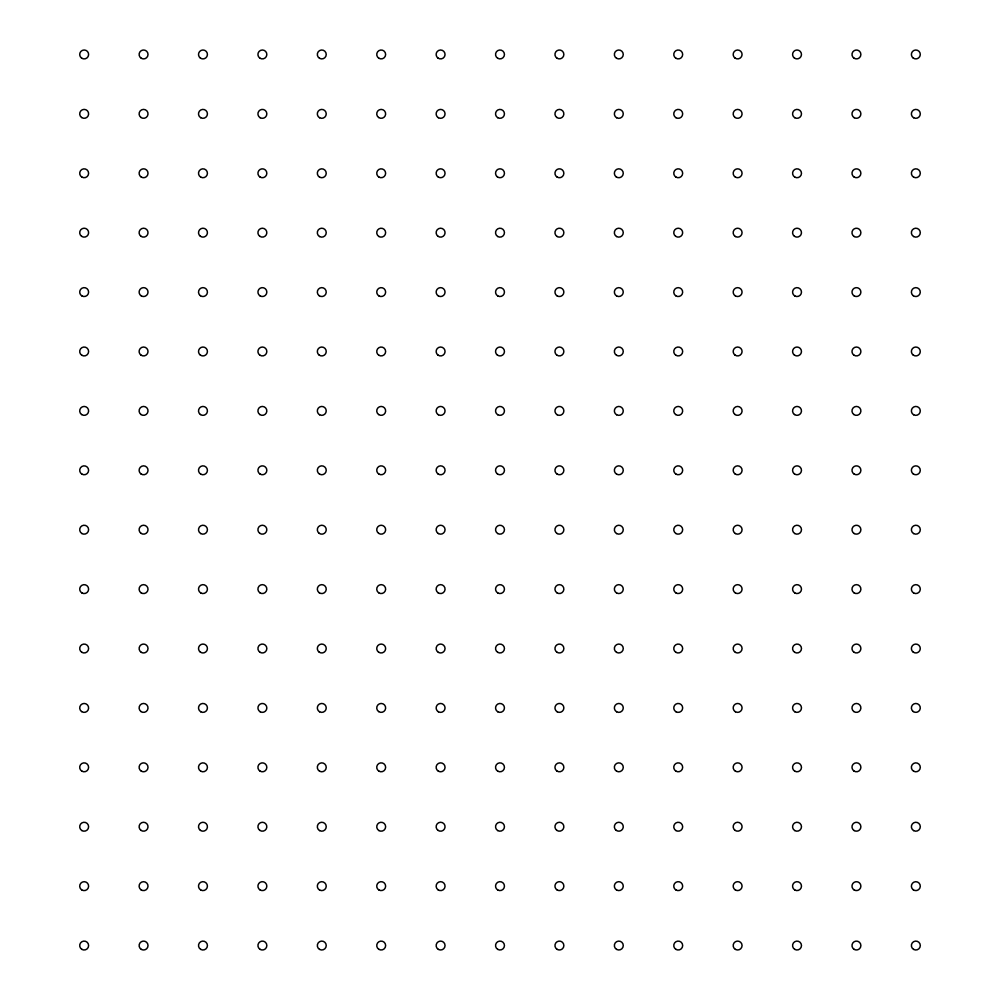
<?xml version="1.0" encoding="UTF-8"?>
<svg xmlns="http://www.w3.org/2000/svg" width="1000" height="1000" viewBox="0 0 1000 1000"><rect width="100%" height="100%" fill="white"/><g stroke="black" fill="none" stroke-linecap="round" stroke-linejoin="round"><path stroke-width="1.5" d="M81.587 58.1A4.45 4.45 0 0 0 88.6 54.85A4.45 4.45 0 0 0 82.287 50.412A4.45 4.45 0 0 0 81.587 58.1M81.587 117.5A4.45 4.45 0 0 0 88.6 114.262A4.45 4.45 0 0 0 82.287 109.812A4.45 4.45 0 0 0 81.587 117.5M81.925 177.125A4.45 4.45 0 0 0 88.612 173.263A4.45 4.45 0 0 0 81.925 169.412A4.45 4.45 0 0 0 81.925 177.125M81.587 236.312A4.45 4.45 0 0 0 88.6 233.075A4.45 4.45 0 0 0 82.287 228.625A4.45 4.45 0 0 0 81.587 236.312M81.925 295.938A4.45 4.45 0 0 0 88.612 292.075A4.45 4.45 0 0 0 81.925 288.225A4.45 4.45 0 0 0 81.925 295.938M81.925 355.337A4.45 4.45 0 0 0 88.612 351.488A4.45 4.45 0 0 0 81.925 347.625A4.45 4.45 0 0 0 81.925 355.337M81.587 414.538A4.45 4.45 0 0 0 88.6 411.287A4.45 4.45 0 0 0 82.287 406.85A4.45 4.45 0 0 0 81.587 414.538M81.925 474.15A4.45 4.45 0 0 0 88.612 470.3A4.45 4.45 0 0 0 81.925 466.438A4.45 4.45 0 0 0 81.925 474.15M81.925 533.562A4.45 4.45 0 0 0 88.612 529.7A4.45 4.45 0 0 0 81.925 525.85A4.45 4.45 0 0 0 81.925 533.562M81.925 592.962A4.45 4.45 0 0 0 88.612 589.113A4.45 4.45 0 0 0 81.925 585.25A4.45 4.45 0 0 0 81.925 592.962M81.925 652.375A4.45 4.45 0 0 0 88.612 648.512A4.45 4.45 0 0 0 81.925 644.663A4.45 4.45 0 0 0 81.925 652.375M81.587 711.562A4.45 4.45 0 0 0 88.6 708.325A4.45 4.45 0 0 0 82.287 703.875A4.45 4.45 0 0 0 81.587 711.562M81.925 771.188A4.45 4.45 0 0 0 88.612 767.325A4.45 4.45 0 0 0 81.925 763.462A4.45 4.45 0 0 0 81.925 771.188M81.925 830.588A4.45 4.45 0 0 0 88.612 826.737A4.45 4.45 0 0 0 81.925 822.875A4.45 4.45 0 0 0 81.925 830.588M81.587 889.788A4.45 4.45 0 0 0 88.6 886.538A4.45 4.45 0 0 0 82.287 882.1A4.45 4.45 0 0 0 81.587 889.788M81.925 949.4A4.45 4.45 0 0 0 88.612 945.55A4.45 4.45 0 0 0 81.925 941.688A4.45 4.45 0 0 0 81.925 949.4M141.337 58.312A4.45 4.45 0 0 0 148.025 54.45A4.45 4.45 0 0 0 141.337 50.6A4.45 4.45 0 0 0 141.337 58.312M141 117.5A4.45 4.45 0 0 0 148 114.262A4.45 4.45 0 0 0 141.688 109.812A4.45 4.45 0 0 0 141 117.5M141.337 177.125A4.45 4.45 0 0 0 148.025 173.263A4.45 4.45 0 0 0 141.337 169.412A4.45 4.45 0 0 0 141.337 177.125M141 236.312A4.45 4.45 0 0 0 148 233.075A4.45 4.45 0 0 0 141.688 228.625A4.45 4.45 0 0 0 141 236.312M141.337 295.938A4.45 4.45 0 0 0 148.025 292.075A4.45 4.45 0 0 0 141.337 288.225A4.45 4.45 0 0 0 141.337 295.938M141 355.125A4.45 4.45 0 0 0 148 351.887A4.45 4.45 0 0 0 141.688 347.438A4.45 4.45 0 0 0 141 355.125M141 414.538A4.45 4.45 0 0 0 148 411.287A4.45 4.45 0 0 0 141.688 406.85A4.45 4.45 0 0 0 141 414.538M141 473.938A4.45 4.45 0 0 0 148 470.7A4.45 4.45 0 0 0 141.688 466.25A4.45 4.45 0 0 0 141 473.938M141 533.35A4.45 4.45 0 0 0 148 530.1A4.45 4.45 0 0 0 141.688 525.662A4.45 4.45 0 0 0 141 533.35M141 592.75A4.45 4.45 0 0 0 148 589.513A4.45 4.45 0 0 0 141.688 585.062A4.45 4.45 0 0 0 141 592.75M141.337 652.375A4.45 4.45 0 0 0 148.025 648.512A4.45 4.45 0 0 0 141.337 644.663A4.45 4.45 0 0 0 141.337 652.375M141 711.562A4.45 4.45 0 0 0 148 708.325A4.45 4.45 0 0 0 141.688 703.875A4.45 4.45 0 0 0 141 711.562M141.337 771.188A4.45 4.45 0 0 0 148.025 767.325A4.45 4.45 0 0 0 141.337 763.462A4.45 4.45 0 0 0 141.337 771.188M141 830.375A4.45 4.45 0 0 0 148 827.138A4.45 4.45 0 0 0 141.688 822.688A4.45 4.45 0 0 0 141 830.375M141 889.788A4.45 4.45 0 0 0 148 886.538A4.45 4.45 0 0 0 141.688 882.1A4.45 4.45 0 0 0 141 889.788M141.337 949.4A4.45 4.45 0 0 0 148.025 945.55A4.45 4.45 0 0 0 141.337 941.688A4.45 4.45 0 0 0 141.337 949.4M200.4 58.1A4.45 4.45 0 0 0 207.413 54.85A4.45 4.45 0 0 0 201.1 50.412A4.45 4.45 0 0 0 200.4 58.1M200.738 117.725A4.45 4.45 0 0 0 207.425 113.863A4.45 4.45 0 0 0 200.738 110A4.45 4.45 0 0 0 200.738 117.725M200.738 177.125A4.45 4.45 0 0 0 207.425 173.263A4.45 4.45 0 0 0 200.738 169.412A4.45 4.45 0 0 0 200.738 177.125M200.4 236.312A4.45 4.45 0 0 0 207.413 233.075A4.45 4.45 0 0 0 201.1 228.625A4.45 4.45 0 0 0 200.4 236.312M200.4 295.725A4.45 4.45 0 0 0 207.413 292.475A4.45 4.45 0 0 0 201.1 288.038A4.45 4.45 0 0 0 200.4 295.725M200.4 355.125A4.45 4.45 0 0 0 207.413 351.887A4.45 4.45 0 0 0 201.1 347.438A4.45 4.45 0 0 0 200.4 355.125M200.4 414.538A4.45 4.45 0 0 0 207.413 411.287A4.45 4.45 0 0 0 201.1 406.85A4.45 4.45 0 0 0 200.4 414.538M200.738 474.15A4.45 4.45 0 0 0 207.425 470.3A4.45 4.45 0 0 0 200.738 466.438A4.45 4.45 0 0 0 200.738 474.15M200.738 533.562A4.45 4.45 0 0 0 207.425 529.7A4.45 4.45 0 0 0 200.738 525.85A4.45 4.45 0 0 0 200.738 533.562M200.738 592.962A4.45 4.45 0 0 0 207.425 589.113A4.45 4.45 0 0 0 200.738 585.25A4.45 4.45 0 0 0 200.738 592.962M200.4 652.163A4.45 4.45 0 0 0 207.413 648.913A4.45 4.45 0 0 0 201.1 644.475A4.45 4.45 0 0 0 200.4 652.163M200.738 711.775A4.45 4.45 0 0 0 207.425 707.925A4.45 4.45 0 0 0 200.738 704.062A4.45 4.45 0 0 0 200.738 711.775M200.738 771.188A4.45 4.45 0 0 0 207.425 767.325A4.45 4.45 0 0 0 200.738 763.462A4.45 4.45 0 0 0 200.738 771.188M200.4 830.375A4.45 4.45 0 0 0 207.413 827.138A4.45 4.45 0 0 0 201.1 822.688A4.45 4.45 0 0 0 200.4 830.375M200.738 890A4.45 4.45 0 0 0 207.425 886.137A4.45 4.45 0 0 0 200.738 882.275A4.45 4.45 0 0 0 200.738 890M200.738 949.4A4.45 4.45 0 0 0 207.425 945.55A4.45 4.45 0 0 0 200.738 941.688A4.45 4.45 0 0 0 200.738 949.4M259.812 58.1A4.45 4.45 0 0 0 266.812 54.85A4.45 4.45 0 0 0 260.5 50.412A4.45 4.45 0 0 0 259.812 58.1M260.15 117.725A4.45 4.45 0 0 0 266.837 113.863A4.45 4.45 0 0 0 260.15 110A4.45 4.45 0 0 0 260.15 117.725M260.15 177.125A4.45 4.45 0 0 0 266.837 173.263A4.45 4.45 0 0 0 260.15 169.412A4.45 4.45 0 0 0 260.15 177.125M259.812 236.312A4.45 4.45 0 0 0 266.812 233.075A4.45 4.45 0 0 0 260.5 228.625A4.45 4.45 0 0 0 259.812 236.312M260.15 295.938A4.45 4.45 0 0 0 266.837 292.075A4.45 4.45 0 0 0 260.15 288.225A4.45 4.45 0 0 0 260.15 295.938M259.812 355.125A4.45 4.45 0 0 0 266.812 351.887A4.45 4.45 0 0 0 260.5 347.438A4.45 4.45 0 0 0 259.812 355.125M259.812 414.538A4.45 4.45 0 0 0 266.812 411.287A4.45 4.45 0 0 0 260.5 406.85A4.45 4.45 0 0 0 259.812 414.538M260.15 474.15A4.45 4.45 0 0 0 266.837 470.3A4.45 4.45 0 0 0 260.15 466.438A4.45 4.45 0 0 0 260.15 474.15M259.812 533.35A4.45 4.45 0 0 0 266.812 530.1A4.45 4.45 0 0 0 260.5 525.662A4.45 4.45 0 0 0 259.812 533.35M259.812 592.75A4.45 4.45 0 0 0 266.812 589.513A4.45 4.45 0 0 0 260.5 585.062A4.45 4.45 0 0 0 259.812 592.75M260.15 652.375A4.45 4.45 0 0 0 266.837 648.512A4.45 4.45 0 0 0 260.15 644.663A4.45 4.45 0 0 0 260.15 652.375M260.15 711.775A4.45 4.45 0 0 0 266.837 707.925A4.45 4.45 0 0 0 260.15 704.062A4.45 4.45 0 0 0 260.15 711.775M260.15 771.188A4.45 4.45 0 0 0 266.837 767.325A4.45 4.45 0 0 0 260.15 763.462A4.45 4.45 0 0 0 260.15 771.188M259.812 830.375A4.45 4.45 0 0 0 266.812 827.138A4.45 4.45 0 0 0 260.5 822.688A4.45 4.45 0 0 0 259.812 830.375M260.15 890A4.45 4.45 0 0 0 266.837 886.137A4.45 4.45 0 0 0 260.15 882.275A4.45 4.45 0 0 0 260.15 890M260.15 949.4A4.45 4.45 0 0 0 266.837 945.55A4.45 4.45 0 0 0 260.15 941.688A4.45 4.45 0 0 0 260.15 949.4M319.55 58.312A4.45 4.45 0 0 0 326.238 54.45A4.45 4.45 0 0 0 319.55 50.6A4.45 4.45 0 0 0 319.55 58.312M319.55 117.725A4.45 4.45 0 0 0 326.238 113.863A4.45 4.45 0 0 0 319.55 110A4.45 4.45 0 0 0 319.55 117.725M319.55 177.125A4.45 4.45 0 0 0 326.238 173.263A4.45 4.45 0 0 0 319.55 169.412A4.45 4.45 0 0 0 319.55 177.125M319.55 236.537A4.45 4.45 0 0 0 326.238 232.675A4.45 4.45 0 0 0 319.55 228.812A4.45 4.45 0 0 0 319.55 236.537M319.212 295.725A4.45 4.45 0 0 0 326.225 292.475A4.45 4.45 0 0 0 319.913 288.038A4.45 4.45 0 0 0 319.212 295.725M319.212 355.125A4.45 4.45 0 0 0 326.225 351.887A4.45 4.45 0 0 0 319.913 347.438A4.45 4.45 0 0 0 319.212 355.125M319.55 414.75A4.45 4.45 0 0 0 326.238 410.887A4.45 4.45 0 0 0 319.55 407.038A4.45 4.45 0 0 0 319.55 414.75M319.55 474.15A4.45 4.45 0 0 0 326.238 470.3A4.45 4.45 0 0 0 319.55 466.438A4.45 4.45 0 0 0 319.55 474.15M319.212 533.35A4.45 4.45 0 0 0 326.225 530.1A4.45 4.45 0 0 0 319.913 525.662A4.45 4.45 0 0 0 319.212 533.35M319.212 592.75A4.45 4.45 0 0 0 326.225 589.513A4.45 4.45 0 0 0 319.913 585.062A4.45 4.45 0 0 0 319.212 592.75M319.212 652.163A4.45 4.45 0 0 0 326.225 648.913A4.45 4.45 0 0 0 319.913 644.475A4.45 4.45 0 0 0 319.212 652.163M319.55 711.775A4.45 4.45 0 0 0 326.238 707.925A4.45 4.45 0 0 0 319.55 704.062A4.45 4.45 0 0 0 319.55 711.775M319.55 771.188A4.45 4.45 0 0 0 326.238 767.325A4.45 4.45 0 0 0 319.55 763.462A4.45 4.45 0 0 0 319.55 771.188M319.55 830.588A4.45 4.45 0 0 0 326.238 826.737A4.45 4.45 0 0 0 319.55 822.875A4.45 4.45 0 0 0 319.55 830.588M319.55 890A4.45 4.45 0 0 0 326.238 886.137A4.45 4.45 0 0 0 319.55 882.275A4.45 4.45 0 0 0 319.55 890M319.55 949.4A4.45 4.45 0 0 0 326.238 945.55A4.45 4.45 0 0 0 319.55 941.688A4.45 4.45 0 0 0 319.55 949.4M378.963 58.312A4.45 4.45 0 0 0 385.637 54.45A4.45 4.45 0 0 0 378.963 50.6A4.45 4.45 0 0 0 378.963 58.312M378.625 117.5A4.45 4.45 0 0 0 385.625 114.262A4.45 4.45 0 0 0 379.312 109.812A4.45 4.45 0 0 0 378.625 117.5M378.963 177.125A4.45 4.45 0 0 0 385.637 173.263A4.45 4.45 0 0 0 378.963 169.412A4.45 4.45 0 0 0 378.963 177.125M378.963 236.537A4.45 4.45 0 0 0 385.637 232.675A4.45 4.45 0 0 0 378.963 228.812A4.45 4.45 0 0 0 378.963 236.537M378.963 295.938A4.45 4.45 0 0 0 385.637 292.075A4.45 4.45 0 0 0 378.963 288.225A4.45 4.45 0 0 0 378.963 295.938M378.963 355.337A4.45 4.45 0 0 0 385.637 351.488A4.45 4.45 0 0 0 378.963 347.625A4.45 4.45 0 0 0 378.963 355.337M378.625 414.538A4.45 4.45 0 0 0 385.625 411.287A4.45 4.45 0 0 0 379.312 406.85A4.45 4.45 0 0 0 378.625 414.538M378.963 474.15A4.45 4.45 0 0 0 385.637 470.3A4.45 4.45 0 0 0 378.963 466.438A4.45 4.45 0 0 0 378.963 474.15M378.625 533.35A4.45 4.45 0 0 0 385.625 530.1A4.45 4.45 0 0 0 379.312 525.662A4.45 4.45 0 0 0 378.625 533.35M378.625 592.75A4.45 4.45 0 0 0 385.625 589.513A4.45 4.45 0 0 0 379.312 585.062A4.45 4.45 0 0 0 378.625 592.75M378.625 652.163A4.45 4.45 0 0 0 385.625 648.913A4.45 4.45 0 0 0 379.312 644.475A4.45 4.45 0 0 0 378.625 652.163M378.625 711.562A4.45 4.45 0 0 0 385.625 708.325A4.45 4.45 0 0 0 379.312 703.875A4.45 4.45 0 0 0 378.625 711.562M378.963 771.188A4.45 4.45 0 0 0 385.637 767.325A4.45 4.45 0 0 0 378.963 763.462A4.45 4.45 0 0 0 378.963 771.188M378.963 830.588A4.45 4.45 0 0 0 385.637 826.737A4.45 4.45 0 0 0 378.963 822.875A4.45 4.45 0 0 0 378.963 830.588M378.963 890A4.45 4.45 0 0 0 385.637 886.137A4.45 4.45 0 0 0 378.963 882.275A4.45 4.45 0 0 0 378.963 890M378.963 949.4A4.45 4.45 0 0 0 385.637 945.55A4.45 4.45 0 0 0 378.963 941.688A4.45 4.45 0 0 0 378.963 949.4M438.025 58.1A4.45 4.45 0 0 0 445.037 54.85A4.45 4.45 0 0 0 438.725 50.412A4.45 4.45 0 0 0 438.025 58.1M438.363 117.725A4.45 4.45 0 0 0 445.05 113.863A4.45 4.45 0 0 0 438.363 110A4.45 4.45 0 0 0 438.363 117.725M438.363 177.125A4.45 4.45 0 0 0 445.05 173.263A4.45 4.45 0 0 0 438.363 169.412A4.45 4.45 0 0 0 438.363 177.125M438.025 236.312A4.45 4.45 0 0 0 445.037 233.075A4.45 4.45 0 0 0 438.725 228.625A4.45 4.45 0 0 0 438.025 236.312M438.363 295.938A4.45 4.45 0 0 0 445.05 292.075A4.45 4.45 0 0 0 438.363 288.225A4.45 4.45 0 0 0 438.363 295.938M438.025 355.125A4.45 4.45 0 0 0 445.037 351.887A4.45 4.45 0 0 0 438.725 347.438A4.45 4.45 0 0 0 438.025 355.125M438.363 414.75A4.45 4.45 0 0 0 445.05 410.887A4.45 4.45 0 0 0 438.363 407.038A4.45 4.45 0 0 0 438.363 414.75M438.025 473.938A4.45 4.45 0 0 0 445.037 470.7A4.45 4.45 0 0 0 438.725 466.25A4.45 4.45 0 0 0 438.025 473.938M438.363 533.562A4.45 4.45 0 0 0 445.05 529.7A4.45 4.45 0 0 0 438.363 525.85A4.45 4.45 0 0 0 438.363 533.562M438.025 592.75A4.45 4.45 0 0 0 445.037 589.513A4.45 4.45 0 0 0 438.725 585.062A4.45 4.45 0 0 0 438.025 592.75M438.363 652.375A4.45 4.45 0 0 0 445.05 648.512A4.45 4.45 0 0 0 438.363 644.663A4.45 4.45 0 0 0 438.363 652.375M438.363 711.775A4.45 4.45 0 0 0 445.05 707.925A4.45 4.45 0 0 0 438.363 704.062A4.45 4.45 0 0 0 438.363 711.775M438.363 771.188A4.45 4.45 0 0 0 445.05 767.325A4.45 4.45 0 0 0 438.363 763.462A4.45 4.45 0 0 0 438.363 771.188M438.025 830.375A4.45 4.45 0 0 0 445.037 827.138A4.45 4.45 0 0 0 438.725 822.688A4.45 4.45 0 0 0 438.025 830.375M438.025 889.788A4.45 4.45 0 0 0 445.037 886.538A4.45 4.45 0 0 0 438.725 882.1A4.45 4.45 0 0 0 438.025 889.788M438.363 949.4A4.45 4.45 0 0 0 445.05 945.55A4.45 4.45 0 0 0 438.363 941.688A4.45 4.45 0 0 0 438.363 949.4M497.775 58.312A4.45 4.45 0 0 0 504.45 54.45A4.45 4.45 0 0 0 497.775 50.6A4.45 4.45 0 0 0 497.775 58.312M497.775 117.725A4.45 4.45 0 0 0 504.45 113.863A4.45 4.45 0 0 0 497.775 110A4.45 4.45 0 0 0 497.775 117.725M497.438 176.912A4.45 4.45 0 0 0 504.438 173.663A4.45 4.45 0 0 0 498.125 169.225A4.45 4.45 0 0 0 497.438 176.912M497.775 236.537A4.45 4.45 0 0 0 504.45 232.675A4.45 4.45 0 0 0 497.775 228.812A4.45 4.45 0 0 0 497.775 236.537M497.775 295.938A4.45 4.45 0 0 0 504.45 292.075A4.45 4.45 0 0 0 497.775 288.225A4.45 4.45 0 0 0 497.775 295.938M497.438 355.125A4.45 4.45 0 0 0 504.438 351.887A4.45 4.45 0 0 0 498.125 347.438A4.45 4.45 0 0 0 497.438 355.125M497.775 414.75A4.45 4.45 0 0 0 504.45 410.887A4.45 4.45 0 0 0 497.775 407.038A4.45 4.45 0 0 0 497.775 414.75M497.438 473.938A4.45 4.45 0 0 0 504.438 470.7A4.45 4.45 0 0 0 498.125 466.25A4.45 4.45 0 0 0 497.438 473.938M497.775 533.562A4.45 4.45 0 0 0 504.45 529.7A4.45 4.45 0 0 0 497.775 525.85A4.45 4.45 0 0 0 497.775 533.562M497.775 592.962A4.45 4.45 0 0 0 504.45 589.113A4.45 4.45 0 0 0 497.775 585.25A4.45 4.45 0 0 0 497.775 592.962M497.775 652.375A4.45 4.45 0 0 0 504.45 648.512A4.45 4.45 0 0 0 497.775 644.663A4.45 4.45 0 0 0 497.775 652.375M497.775 711.775A4.45 4.45 0 0 0 504.45 707.925A4.45 4.45 0 0 0 497.775 704.062A4.45 4.45 0 0 0 497.775 711.775M497.775 771.188A4.45 4.45 0 0 0 504.45 767.325A4.45 4.45 0 0 0 497.775 763.462A4.45 4.45 0 0 0 497.775 771.188M497.775 830.588A4.45 4.45 0 0 0 504.45 826.737A4.45 4.45 0 0 0 497.775 822.875A4.45 4.45 0 0 0 497.775 830.588M497.775 890A4.45 4.45 0 0 0 504.45 886.137A4.45 4.45 0 0 0 497.775 882.275A4.45 4.45 0 0 0 497.775 890M497.775 949.4A4.45 4.45 0 0 0 504.45 945.55A4.45 4.45 0 0 0 497.775 941.688A4.45 4.45 0 0 0 497.775 949.4M557.175 58.312A4.45 4.45 0 0 0 563.862 54.45A4.45 4.45 0 0 0 557.175 50.6A4.45 4.45 0 0 0 557.175 58.312M556.838 117.5A4.45 4.45 0 0 0 563.837 114.262A4.45 4.45 0 0 0 557.537 109.812A4.45 4.45 0 0 0 556.838 117.5M557.175 177.125A4.45 4.45 0 0 0 563.862 173.263A4.45 4.45 0 0 0 557.175 169.412A4.45 4.45 0 0 0 557.175 177.125M557.175 236.537A4.45 4.45 0 0 0 563.862 232.675A4.45 4.45 0 0 0 557.175 228.812A4.45 4.45 0 0 0 557.175 236.537M557.175 295.938A4.45 4.45 0 0 0 563.862 292.075A4.45 4.45 0 0 0 557.175 288.225A4.45 4.45 0 0 0 557.175 295.938M556.838 355.125A4.45 4.45 0 0 0 563.837 351.887A4.45 4.45 0 0 0 557.537 347.438A4.45 4.45 0 0 0 556.838 355.125M557.175 414.75A4.45 4.45 0 0 0 563.862 410.887A4.45 4.45 0 0 0 557.175 407.038A4.45 4.45 0 0 0 557.175 414.75M557.175 474.15A4.45 4.45 0 0 0 563.862 470.3A4.45 4.45 0 0 0 557.175 466.438A4.45 4.45 0 0 0 557.175 474.15M557.175 533.562A4.45 4.45 0 0 0 563.862 529.7A4.45 4.45 0 0 0 557.175 525.85A4.45 4.45 0 0 0 557.175 533.562M556.838 592.75A4.45 4.45 0 0 0 563.837 589.513A4.45 4.45 0 0 0 557.537 585.062A4.45 4.45 0 0 0 556.838 592.75M557.175 652.375A4.45 4.45 0 0 0 563.862 648.512A4.45 4.45 0 0 0 557.175 644.663A4.45 4.45 0 0 0 557.175 652.375M557.175 711.775A4.45 4.45 0 0 0 563.862 707.925A4.45 4.45 0 0 0 557.175 704.062A4.45 4.45 0 0 0 557.175 711.775M556.838 770.975A4.45 4.45 0 0 0 563.837 767.725A4.45 4.45 0 0 0 557.537 763.288A4.45 4.45 0 0 0 556.838 770.975M556.838 830.375A4.45 4.45 0 0 0 563.837 827.138A4.45 4.45 0 0 0 557.537 822.688A4.45 4.45 0 0 0 556.838 830.375M557.175 890A4.45 4.45 0 0 0 563.862 886.137A4.45 4.45 0 0 0 557.175 882.275A4.45 4.45 0 0 0 557.175 890M557.175 949.4A4.45 4.45 0 0 0 563.862 945.55A4.45 4.45 0 0 0 557.175 941.688A4.45 4.45 0 0 0 557.175 949.4M616.587 58.312A4.45 4.45 0 0 0 623.263 54.45A4.45 4.45 0 0 0 616.587 50.6A4.45 4.45 0 0 0 616.587 58.312M616.587 117.725A4.45 4.45 0 0 0 623.263 113.863A4.45 4.45 0 0 0 616.587 110A4.45 4.45 0 0 0 616.587 117.725M616.25 176.912A4.45 4.45 0 0 0 623.25 173.663A4.45 4.45 0 0 0 616.938 169.225A4.45 4.45 0 0 0 616.25 176.912M616.587 236.537A4.45 4.45 0 0 0 623.263 232.675A4.45 4.45 0 0 0 616.587 228.812A4.45 4.45 0 0 0 616.587 236.537M616.587 295.938A4.45 4.45 0 0 0 623.263 292.075A4.45 4.45 0 0 0 616.587 288.225A4.45 4.45 0 0 0 616.587 295.938M616.587 355.337A4.45 4.45 0 0 0 623.263 351.488A4.45 4.45 0 0 0 616.587 347.625A4.45 4.45 0 0 0 616.587 355.337M616.587 414.75A4.45 4.45 0 0 0 623.263 410.887A4.45 4.45 0 0 0 616.587 407.038A4.45 4.45 0 0 0 616.587 414.75M616.587 474.15A4.45 4.45 0 0 0 623.263 470.3A4.45 4.45 0 0 0 616.587 466.438A4.45 4.45 0 0 0 616.587 474.15M616.587 533.562A4.45 4.45 0 0 0 623.263 529.7A4.45 4.45 0 0 0 616.587 525.85A4.45 4.45 0 0 0 616.587 533.562M616.587 592.962A4.45 4.45 0 0 0 623.263 589.113A4.45 4.45 0 0 0 616.587 585.25A4.45 4.45 0 0 0 616.587 592.962M616.587 652.375A4.45 4.45 0 0 0 623.263 648.512A4.45 4.45 0 0 0 616.587 644.663A4.45 4.45 0 0 0 616.587 652.375M616.587 711.775A4.45 4.45 0 0 0 623.263 707.925A4.45 4.45 0 0 0 616.587 704.062A4.45 4.45 0 0 0 616.587 711.775M616.587 771.188A4.45 4.45 0 0 0 623.263 767.325A4.45 4.45 0 0 0 616.587 763.462A4.45 4.45 0 0 0 616.587 771.188M616.25 830.375A4.45 4.45 0 0 0 623.25 827.138A4.45 4.45 0 0 0 616.938 822.688A4.45 4.45 0 0 0 616.25 830.375M616.587 890A4.45 4.45 0 0 0 623.263 886.137A4.45 4.45 0 0 0 616.587 882.275A4.45 4.45 0 0 0 616.587 890M616.587 949.4A4.45 4.45 0 0 0 623.263 945.55A4.45 4.45 0 0 0 616.587 941.688A4.45 4.45 0 0 0 616.587 949.4M675.987 58.312A4.45 4.45 0 0 0 682.675 54.45A4.45 4.45 0 0 0 675.987 50.6A4.45 4.45 0 0 0 675.987 58.312M675.987 117.725A4.45 4.45 0 0 0 682.675 113.863A4.45 4.45 0 0 0 675.987 110A4.45 4.45 0 0 0 675.987 117.725M675.987 177.125A4.45 4.45 0 0 0 682.675 173.263A4.45 4.45 0 0 0 675.987 169.412A4.45 4.45 0 0 0 675.987 177.125M675.65 236.312A4.45 4.45 0 0 0 682.65 233.075A4.45 4.45 0 0 0 676.35 228.625A4.45 4.45 0 0 0 675.65 236.312M675.65 295.725A4.45 4.45 0 0 0 682.65 292.475A4.45 4.45 0 0 0 676.35 288.038A4.45 4.45 0 0 0 675.65 295.725M675.987 355.337A4.45 4.45 0 0 0 682.675 351.488A4.45 4.45 0 0 0 675.987 347.625A4.45 4.45 0 0 0 675.987 355.337M675.65 414.538A4.45 4.45 0 0 0 682.65 411.287A4.45 4.45 0 0 0 676.35 406.85A4.45 4.45 0 0 0 675.65 414.538M675.987 474.15A4.45 4.45 0 0 0 682.675 470.3A4.45 4.45 0 0 0 675.987 466.438A4.45 4.45 0 0 0 675.987 474.15M675.987 533.562A4.45 4.45 0 0 0 682.675 529.7A4.45 4.45 0 0 0 675.987 525.85A4.45 4.45 0 0 0 675.987 533.562M675.987 592.962A4.45 4.45 0 0 0 682.675 589.113A4.45 4.45 0 0 0 675.987 585.25A4.45 4.45 0 0 0 675.987 592.962M675.987 652.375A4.45 4.45 0 0 0 682.675 648.512A4.45 4.45 0 0 0 675.987 644.663A4.45 4.45 0 0 0 675.987 652.375M675.987 711.775A4.45 4.45 0 0 0 682.675 707.925A4.45 4.45 0 0 0 675.987 704.062A4.45 4.45 0 0 0 675.987 711.775M675.987 771.188A4.45 4.45 0 0 0 682.675 767.325A4.45 4.45 0 0 0 675.987 763.462A4.45 4.45 0 0 0 675.987 771.188M675.987 830.588A4.45 4.45 0 0 0 682.675 826.737A4.45 4.45 0 0 0 675.987 822.875A4.45 4.45 0 0 0 675.987 830.588M675.987 890A4.45 4.45 0 0 0 682.675 886.137A4.45 4.45 0 0 0 675.987 882.275A4.45 4.45 0 0 0 675.987 890M675.987 949.4A4.45 4.45 0 0 0 682.675 945.55A4.45 4.45 0 0 0 675.987 941.688A4.45 4.45 0 0 0 675.987 949.4M735.062 58.1A4.45 4.45 0 0 0 742.062 54.85A4.45 4.45 0 0 0 735.75 50.412A4.45 4.45 0 0 0 735.062 58.1M735.062 117.5A4.45 4.45 0 0 0 742.062 114.262A4.45 4.45 0 0 0 735.75 109.812A4.45 4.45 0 0 0 735.062 117.5M735.4 177.125A4.45 4.45 0 0 0 742.075 173.263A4.45 4.45 0 0 0 735.4 169.412A4.45 4.45 0 0 0 735.4 177.125M735.4 236.537A4.45 4.45 0 0 0 742.075 232.675A4.45 4.45 0 0 0 735.4 228.812A4.45 4.45 0 0 0 735.4 236.537M735.4 295.938A4.45 4.45 0 0 0 742.075 292.075A4.45 4.45 0 0 0 735.4 288.225A4.45 4.45 0 0 0 735.4 295.938M735.062 355.125A4.45 4.45 0 0 0 742.062 351.887A4.45 4.45 0 0 0 735.75 347.438A4.45 4.45 0 0 0 735.062 355.125M735.062 414.538A4.45 4.45 0 0 0 742.062 411.287A4.45 4.45 0 0 0 735.75 406.85A4.45 4.45 0 0 0 735.062 414.538M735.062 473.938A4.45 4.45 0 0 0 742.062 470.7A4.45 4.45 0 0 0 735.75 466.25A4.45 4.45 0 0 0 735.062 473.938M735.4 533.562A4.45 4.45 0 0 0 742.075 529.7A4.45 4.45 0 0 0 735.4 525.85A4.45 4.45 0 0 0 735.4 533.562M735.4 592.962A4.45 4.45 0 0 0 742.075 589.113A4.45 4.45 0 0 0 735.4 585.25A4.45 4.45 0 0 0 735.4 592.962M735.4 652.375A4.45 4.45 0 0 0 742.075 648.512A4.45 4.45 0 0 0 735.4 644.663A4.45 4.45 0 0 0 735.4 652.375M735.4 711.775A4.45 4.45 0 0 0 742.075 707.925A4.45 4.45 0 0 0 735.4 704.062A4.45 4.45 0 0 0 735.4 711.775M735.4 771.188A4.45 4.45 0 0 0 742.075 767.325A4.45 4.45 0 0 0 735.4 763.462A4.45 4.45 0 0 0 735.4 771.188M735.062 830.375A4.45 4.45 0 0 0 742.062 827.138A4.45 4.45 0 0 0 735.75 822.688A4.45 4.45 0 0 0 735.062 830.375M735.4 890A4.45 4.45 0 0 0 742.075 886.137A4.45 4.45 0 0 0 735.4 882.275A4.45 4.45 0 0 0 735.4 890M735.4 949.4A4.45 4.45 0 0 0 742.075 945.55A4.45 4.45 0 0 0 735.4 941.688A4.45 4.45 0 0 0 735.4 949.4M794.463 58.1A4.45 4.45 0 0 0 801.462 54.85A4.45 4.45 0 0 0 795.163 50.412A4.45 4.45 0 0 0 794.463 58.1M794.8 117.725A4.45 4.45 0 0 0 801.488 113.863A4.45 4.45 0 0 0 794.8 110A4.45 4.45 0 0 0 794.8 117.725M794.8 177.125A4.45 4.45 0 0 0 801.488 173.263A4.45 4.45 0 0 0 794.8 169.412A4.45 4.45 0 0 0 794.8 177.125M794.463 236.312A4.45 4.45 0 0 0 801.462 233.075A4.45 4.45 0 0 0 795.163 228.625A4.45 4.45 0 0 0 794.463 236.312M794.8 295.938A4.45 4.45 0 0 0 801.488 292.075A4.45 4.45 0 0 0 794.8 288.225A4.45 4.45 0 0 0 794.8 295.938M794.463 355.125A4.45 4.45 0 0 0 801.462 351.887A4.45 4.45 0 0 0 795.163 347.438A4.45 4.45 0 0 0 794.463 355.125M794.463 414.538A4.45 4.45 0 0 0 801.462 411.287A4.45 4.45 0 0 0 795.163 406.85A4.45 4.45 0 0 0 794.463 414.538M794.463 473.938A4.45 4.45 0 0 0 801.462 470.7A4.45 4.45 0 0 0 795.163 466.25A4.45 4.45 0 0 0 794.463 473.938M794.8 533.562A4.45 4.45 0 0 0 801.488 529.7A4.45 4.45 0 0 0 794.8 525.85A4.45 4.45 0 0 0 794.8 533.562M794.8 592.962A4.45 4.45 0 0 0 801.488 589.113A4.45 4.45 0 0 0 794.8 585.25A4.45 4.45 0 0 0 794.8 592.962M794.8 652.375A4.45 4.45 0 0 0 801.488 648.512A4.45 4.45 0 0 0 794.8 644.663A4.45 4.45 0 0 0 794.8 652.375M794.8 711.775A4.45 4.45 0 0 0 801.488 707.925A4.45 4.45 0 0 0 794.8 704.062A4.45 4.45 0 0 0 794.8 711.775M794.8 771.188A4.45 4.45 0 0 0 801.488 767.325A4.45 4.45 0 0 0 794.8 763.462A4.45 4.45 0 0 0 794.8 771.188M794.8 830.588A4.45 4.45 0 0 0 801.488 826.737A4.45 4.45 0 0 0 794.8 822.875A4.45 4.45 0 0 0 794.8 830.588M794.8 890A4.45 4.45 0 0 0 801.488 886.137A4.45 4.45 0 0 0 794.8 882.275A4.45 4.45 0 0 0 794.8 890M794.8 949.4A4.45 4.45 0 0 0 801.488 945.55A4.45 4.45 0 0 0 794.8 941.688A4.45 4.45 0 0 0 794.8 949.4M854.212 58.312A4.45 4.45 0 0 0 860.888 54.45A4.45 4.45 0 0 0 854.212 50.6A4.45 4.45 0 0 0 854.212 58.312M854.212 117.725A4.45 4.45 0 0 0 860.888 113.863A4.45 4.45 0 0 0 854.212 110A4.45 4.45 0 0 0 854.212 117.725M854.212 177.125A4.45 4.45 0 0 0 860.888 173.263A4.45 4.45 0 0 0 854.212 169.412A4.45 4.45 0 0 0 854.212 177.125M854.212 236.537A4.45 4.45 0 0 0 860.888 232.675A4.45 4.45 0 0 0 854.212 228.812A4.45 4.45 0 0 0 854.212 236.537M854.212 295.938A4.45 4.45 0 0 0 860.888 292.075A4.45 4.45 0 0 0 854.212 288.225A4.45 4.45 0 0 0 854.212 295.938M853.875 355.125A4.45 4.45 0 0 0 860.875 351.887A4.45 4.45 0 0 0 854.562 347.438A4.45 4.45 0 0 0 853.875 355.125M853.875 414.538A4.45 4.45 0 0 0 860.875 411.287A4.45 4.45 0 0 0 854.562 406.85A4.45 4.45 0 0 0 853.875 414.538M854.212 474.15A4.45 4.45 0 0 0 860.888 470.3A4.45 4.45 0 0 0 854.212 466.438A4.45 4.45 0 0 0 854.212 474.15M854.212 533.562A4.45 4.45 0 0 0 860.888 529.7A4.45 4.45 0 0 0 854.212 525.85A4.45 4.45 0 0 0 854.212 533.562M853.875 592.75A4.45 4.45 0 0 0 860.875 589.513A4.45 4.45 0 0 0 854.562 585.062A4.45 4.45 0 0 0 853.875 592.75M853.875 652.163A4.45 4.45 0 0 0 860.875 648.913A4.45 4.45 0 0 0 854.562 644.475A4.45 4.45 0 0 0 853.875 652.163M853.875 711.562A4.45 4.45 0 0 0 860.875 708.325A4.45 4.45 0 0 0 854.562 703.875A4.45 4.45 0 0 0 853.875 711.562M853.875 770.975A4.45 4.45 0 0 0 860.875 767.725A4.45 4.45 0 0 0 854.562 763.288A4.45 4.45 0 0 0 853.875 770.975M854.212 830.588A4.45 4.45 0 0 0 860.888 826.737A4.45 4.45 0 0 0 854.212 822.875A4.45 4.45 0 0 0 854.212 830.588M854.212 890A4.45 4.45 0 0 0 860.888 886.137A4.45 4.45 0 0 0 854.212 882.275A4.45 4.45 0 0 0 854.212 890M854.212 949.4A4.45 4.45 0 0 0 860.888 945.55A4.45 4.45 0 0 0 854.212 941.688A4.45 4.45 0 0 0 854.212 949.4M913.275 58.1A4.45 4.45 0 0 0 920.275 54.85A4.45 4.45 0 0 0 913.975 50.412A4.45 4.45 0 0 0 913.275 58.1M913.612 117.725A4.45 4.45 0 0 0 920.3 113.863A4.45 4.45 0 0 0 913.612 110A4.45 4.45 0 0 0 913.612 117.725M913.612 177.125A4.45 4.45 0 0 0 920.3 173.263A4.45 4.45 0 0 0 913.612 169.412A4.45 4.45 0 0 0 913.612 177.125M913.612 236.537A4.45 4.45 0 0 0 920.3 232.675A4.45 4.45 0 0 0 913.612 228.812A4.45 4.45 0 0 0 913.612 236.537M913.275 295.725A4.45 4.45 0 0 0 920.275 292.475A4.45 4.45 0 0 0 913.975 288.038A4.45 4.45 0 0 0 913.275 295.725M913.275 355.125A4.45 4.45 0 0 0 920.275 351.887A4.45 4.45 0 0 0 913.975 347.438A4.45 4.45 0 0 0 913.275 355.125M913.612 414.75A4.45 4.45 0 0 0 920.3 410.887A4.45 4.45 0 0 0 913.612 407.038A4.45 4.45 0 0 0 913.612 414.75M913.275 473.938A4.45 4.45 0 0 0 920.275 470.7A4.45 4.45 0 0 0 913.975 466.25A4.45 4.45 0 0 0 913.275 473.938M913.612 533.562A4.45 4.45 0 0 0 920.3 529.7A4.45 4.45 0 0 0 913.612 525.85A4.45 4.45 0 0 0 913.612 533.562M913.612 592.962A4.45 4.45 0 0 0 920.3 589.113A4.45 4.45 0 0 0 913.612 585.25A4.45 4.45 0 0 0 913.612 592.962M913.275 652.163A4.45 4.45 0 0 0 920.275 648.913A4.45 4.45 0 0 0 913.975 644.475A4.45 4.45 0 0 0 913.275 652.163M913.275 711.562A4.45 4.45 0 0 0 920.275 708.325A4.45 4.45 0 0 0 913.975 703.875A4.45 4.45 0 0 0 913.275 711.562M913.612 771.188A4.45 4.45 0 0 0 920.3 767.325A4.45 4.45 0 0 0 913.612 763.462A4.45 4.45 0 0 0 913.612 771.188M913.612 830.588A4.45 4.45 0 0 0 920.3 826.737A4.45 4.45 0 0 0 913.612 822.875A4.45 4.45 0 0 0 913.612 830.588M913.275 889.788A4.45 4.45 0 0 0 920.275 886.538A4.45 4.45 0 0 0 913.975 882.1A4.45 4.45 0 0 0 913.275 889.788M913.612 949.4A4.45 4.45 0 0 0 920.3 945.55A4.45 4.45 0 0 0 913.612 941.688A4.45 4.45 0 0 0 913.612 949.4"/></g></svg>
